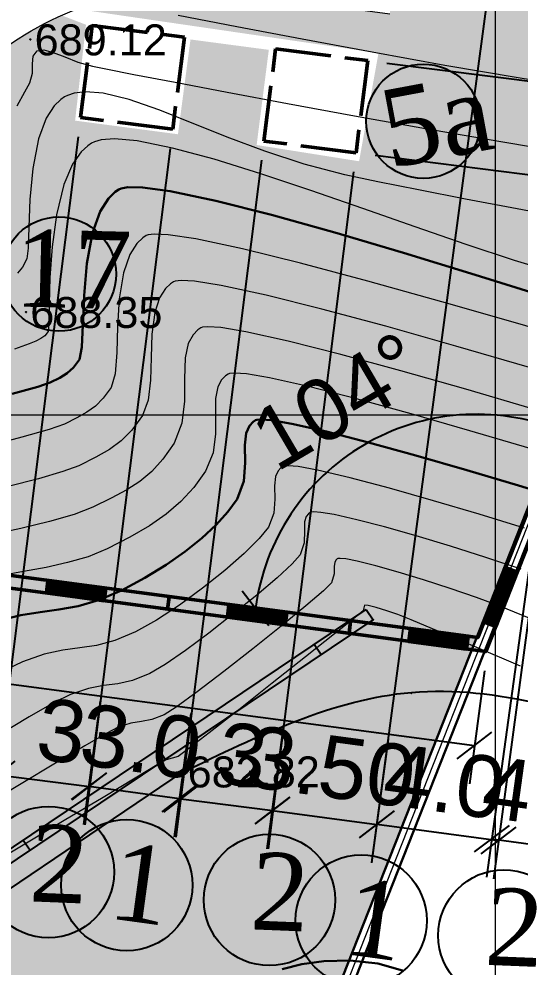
# Model space of a CAD drawing. Header units: feet. Extents: x 3381 to 683784, y 675186 to 4376258.
# Drawn here: x 683344.71 to 683360.91, y 4375770.49 to 4375801.12 of the extents above; entities that cross this region are included whole.
import ezdxf

# ---------------------------------------------------------------- set-up
doc = ezdxf.new("R2010")
doc.units = ezdxf.units.FT
doc.header["$MEASUREMENT"] = 0
doc.header["$PDMODE"] = 34
doc.header["$PDSIZE"] = 0.01
doc.linetypes.add('ACAD_ISO02W100', pattern=[15, 12, -3])
doc.linetypes.add('DUZ', pattern=[0])
doc.layers.get('0').update_dxf_attribs({"linetype": 'CONTINUOUS'})
doc.layers.get('Defpoints').update_dxf_attribs({"linetype": 'CONTINUOUS'})
for name, color, linetype in [('0_Point_Height', 2, 'CONTINUOUS'), ('0_Point_Point', 7, 'CONTINUOUS'), ('Layer8', 7, 'CONTINUOUS')]:
    doc.layers.add(name, color=color, linetype=linetype)
for name, color, linetype, lineweight in [('ANA HORIZONTAL', 24, 'CONTINUOUS', 30), ('HORIZANTAL', 24, 'CONTINUOUS', 13), ('km setka', 170, 'CONTINUOUS', 15)]:
    doc.layers.add(name, color=color, linetype=linetype, lineweight=lineweight)
doc.styles.get("Standard").update_dxf_attribs({"font": 'arial.ttf', "height": 2})
doc.styles.add('style5', font='ariall.ttf', dxfattribs={"height": 400})
doc.dimstyles.new('ISO-25', dxfattribs={"dimtxt": 2, "dimasz": 1, "dimexe": 1.25, "dimexo": 0.625, "dimtad": 1, "dimtxsty": 'Standard', "dimblk": 'OBLIQUE', "dimcen": 2.5, "dimadec": 0, "dimazin": 0, "dimtfac": 1, "dimtmove": 0, "dimatfit": 3, "dimldrblk": 'OBLIQUE', "dimfxl": 1, "dimarcsym": 0})

# ---------------------------------------------------------------- blocks, each defined once
blk = doc.blocks.new('_Oblique')
at = {"color": 0, "linetype": 'ByBlock', "lineweight": -2}
blk.add_line((-0.5, -0.5), (0.5, 0.5), dxfattribs=at)
blk = doc.blocks.new('*D132')
at = {"color": 0, "lineweight": -2, "transparency": 16777216}
for p, q in [((683258.5070353823, 4375785.671159842), (683256.9961032153, 4375780.706668437)), ((683257.360055235, 4375781.902510787), (683349.3600552349, 4375753.902510787)), ((683350.5070353822, 4375757.671159842), (683348.9961032151, 4375752.706668437))]:
    blk.add_line(p, q, dxfattribs=at)
at = {"layer": 'Defpoints', "color": 0, "lineweight": 30, "transparency": 16777216}
for p in [(683258.6890113922, 4375786.269081017), (683350.6890113921, 4375758.269081017), (683349.3600552349, 4375753.902510787)]:
    blk.add_point(p, dxfattribs=at)
at = {"color": 0, "lineweight": -2, "transparency": 16777216}
for p, rotation in [((683257.360055235, 4375781.902510787), 163.072486935853), ((683349.3600552349, 4375753.902510787), 343.072486935853)]:
    blk.add_blockref('_Oblique', p, dxfattribs=dict(at, rotation=rotation))
at = {"color": 0, "lineweight": 18, "transparency": 16777216, "insert": (683303.8919812905, 4375769.650267827), "char_height": 2, "attachment_point": 5, "rotation": 343.07248693585296}
blk.add_mtext('96,17', dxfattribs=at)
blk = doc.blocks.new('*D133')
at = {"color": 0, "lineweight": -2, "transparency": 16777216}
for p, q in [((683383.2702938858, 4375839.039438551), (683389.2449226858, 4375836.679091371)), ((683356.0823576981, 4375756.138376304), (683388.0823576984, 4375837.138376304)), ((683351.2702938855, 4375758.039438551), (683357.2449226856, 4375755.679091371))]:
    blk.add_line(p, q, dxfattribs=at)
at = {"layer": 'Defpoints', "color": 0, "lineweight": 30, "transparency": 16777216}
for p in [(683382.6890113922, 4375839.269081017), (683388.0823576984, 4375837.138376304), (683350.6890113918, 4375758.269081017)]:
    blk.add_point(p, dxfattribs=at)
at = {"color": 0, "lineweight": -2, "transparency": 16777216}
for p, rotation in [((683388.0823576984, 4375837.138376304), 68.44292071496228), ((683356.0823576981, 4375756.138376304), 248.4429207149623)]:
    blk.add_blockref('_Oblique', p, dxfattribs=dict(at, rotation=rotation))
at = {"color": 0, "lineweight": 18, "transparency": 16777216, "insert": (683370.3832364556, 4375797.309634079), "char_height": 2, "attachment_point": 5, "rotation": 68.44292071496228}
blk.add_mtext('87,09', dxfattribs=at)
blk = doc.blocks.new('*D106')
at = {"color": 0, "lineweight": -2, "transparency": 16777216}
for p, q in [((683346.6278123575, 4375797.310456434), (683343.8635293235, 4375775.461282991)), ((683349.6040871273, 4375796.933908282), (683346.8398040934, 4375775.084734841)), ((683344.0204243861, 4375776.701397477), (683346.996699156, 4375776.324849326))]:
    blk.add_line(p, q, dxfattribs=at)
at = {"layer": 'Defpoints', "color": 0, "lineweight": 30, "transparency": 16777216}
for p in [(683346.7062598888, 4375797.930513677, -413.7001859543047), (683349.6825346586, 4375797.553965525, -413.7001859543047), (683346.996699156, 4375776.324849326)]:
    blk.add_point(p, dxfattribs=at)
at = {"color": 0, "lineweight": -2, "transparency": 16777216}
for p, rotation in [((683344.0204243861, 4375776.701397477), 172.7894420105146), ((683346.996699156, 4375776.324849326), 352.7894420105146)]:
    blk.add_blockref('_Oblique', p, dxfattribs=dict(at, rotation=rotation))
at = {"color": 0, "lineweight": 18, "transparency": 16777216, "insert": (683346.0967891678, 4375778.098658591), "char_height": 2, "attachment_point": 5, "rotation": 352.78944201051456}
blk.add_mtext('3', dxfattribs=at)
blk = doc.blocks.new('*D108')
at = {"color": 0, "lineweight": -2, "transparency": 16777216}
for p, q in [((683359.8550848933, 4375801.856015471), (683356.1124672479, 4375773.866848418)), ((683363.7929452652, 4375801.329457975), (683360.0503276198, 4375773.340290922)), ((683356.2781385091, 4375775.105820989), (683360.215998881, 4375774.579263494))]:
    blk.add_line(p, q, dxfattribs=at)
at = {"layer": 'Defpoints', "color": 0, "lineweight": 30, "transparency": 16777216}
for p in [(683359.9379205239, 4375802.475501756), (683363.8757808958, 4375801.948944261), (683360.215998881, 4375774.579263494)]:
    blk.add_point(p, dxfattribs=at)
at = {"color": 0, "lineweight": -2, "transparency": 16777216}
for p, rotation in [((683356.2781385091, 4375775.105820989), 172.3837789304627), ((683360.215998881, 4375774.579263494), 352.3837789304627)]:
    blk.add_blockref('_Oblique', p, dxfattribs=dict(at, rotation=rotation))
at = {"color": 0, "lineweight": 18, "transparency": 16777216, "insert": (683358.4652439592, 4375776.474166011), "char_height": 2, "attachment_point": 5, "rotation": 352.38377893046265}
blk.add_mtext('{\\fArial|b0|i0|c238|p34;4.0}', dxfattribs=at)
blk = doc.blocks.new('*D109')
at = {"color": 0, "lineweight": -2, "transparency": 16777216}
for p, q in [((683352.5532876328, 4375796.553797812), (683349.7863730622, 4375774.683824568)), ((683355.5295623998, 4375796.17724966), (683352.7626478291, 4375774.307276416)), ((683349.9432681258, 4375775.923939054), (683352.9195428927, 4375775.547390902))]:
    blk.add_line(p, q, dxfattribs=at)
at = {"layer": 'Defpoints', "color": 0, "lineweight": 30, "transparency": 16777216}
for p in [(683352.6317351646, 4375797.173855054, 688.5000000000009), (683355.6080099316, 4375796.797306903, 688.5000000000009), (683352.9195428927, 4375775.547390902)]:
    blk.add_point(p, dxfattribs=at)
at = {"color": 0, "lineweight": -2, "transparency": 16777216}
for p, rotation in [((683349.9432681258, 4375775.923939054), 172.7894419679662), ((683352.9195428927, 4375775.547390902), 352.7894419679662)]:
    blk.add_blockref('_Oblique', p, dxfattribs=dict(at, rotation=rotation))
at = {"color": 0, "lineweight": 18, "transparency": 16777216, "insert": (683351.9318992606, 4375777.332299927), "char_height": 2, "attachment_point": 5, "rotation": 352.78944196796624}
blk.add_mtext('3', dxfattribs=at)
blk = doc.blocks.new('*D110')
at = {"color": 0, "lineweight": -2, "transparency": 16777216}
for p, q in [((683347.3391894149, 4375779.073946484), (683346.8009358669, 4375775.089825931)), ((683350.273152779, 4375778.677568872), (683349.734899231, 4375774.693448319)), ((683346.9682901462, 4375776.328572291), (683349.9022535103, 4375775.932194679))]:
    blk.add_line(p, q, dxfattribs=at)
at = {"layer": 'Defpoints', "color": 0, "lineweight": 30, "transparency": 16777216}
for p in [(683347.4228665545, 4375779.693319665), (683350.3568299186, 4375779.296942053), (683349.9022535103, 4375775.932194679)]:
    blk.add_point(p, dxfattribs=at)
at = {"color": 0, "lineweight": -2, "transparency": 16777216}
for p, rotation in [((683346.9682901462, 4375776.328572291), 172.3059413620454), ((683349.9022535103, 4375775.932194679), 352.3059413620454)]:
    blk.add_blockref('_Oblique', p, dxfattribs=dict(at, rotation=rotation))
at = {"color": 0, "lineweight": 18, "transparency": 16777216, "insert": (683348.6557548124, 4375777.762385342), "char_height": 2, "attachment_point": 5, "rotation": 352.30594136204536}
blk.add_mtext('{\\fArial|b0|i0|c238|p34;3.0}', dxfattribs=at)
blk = doc.blocks.new('*D120')
at = {"color": 0, "lineweight": -2, "transparency": 16777216}
for p, q in [((683353.2632413221, 4375778.299266408), (683352.7298558207, 4375774.310342794)), ((683356.6446944677, 4375777.847109822), (683356.1113089662, 4375773.858186208)), ((683352.895527082, 4375775.549315365), (683356.2769802276, 4375775.09715878))]:
    blk.add_line(p, q, dxfattribs=at)
at = {"layer": 'Defpoints', "color": 0, "lineweight": 30, "transparency": 16777216}
for p in [(683353.3460769528, 4375778.918752694), (683356.7275300983, 4375778.466596108), (683356.2769802276, 4375775.09715878)]:
    blk.add_point(p, dxfattribs=at)
at = {"color": 0, "lineweight": -2, "transparency": 16777216}
for p, rotation in [((683352.895527082, 4375775.549315365), 172.3837789304354), ((683356.2769802276, 4375775.09715878), 352.3837789304354)]:
    blk.add_blockref('_Oblique', p, dxfattribs=dict(at, rotation=rotation))
at = {"color": 0, "lineweight": 18, "transparency": 16777216, "insert": (683354.8045193261, 4375776.955536952), "char_height": 2, "attachment_point": 5, "rotation": 352.3837789304354}
blk.add_mtext('{\\fArial|b0|i0|c238|p34;3.50}', dxfattribs=at)
blk = doc.blocks.new('*D121')
at = {"color": 0, "lineweight": -2, "transparency": 16777216}
for p, q in [((683364.0462524095, 4375804.021641114), (683359.8188466409, 4375773.396405893)), ((683368.4671045049, 4375803.411401372), (683364.2396987363, 4375772.78616615)), ((683359.9897717596, 4375774.634664591), (683364.4106238551, 4375774.024424848))]:
    blk.add_line(p, q, dxfattribs=at)
at = {"layer": 'Defpoints', "color": 0, "lineweight": 30, "transparency": 16777216}
for p in [(683364.1317149688, 4375804.640770464, 243.1711555498896), (683368.5525670643, 4375804.030530721, 243.1711555498896), (683364.4106238551, 4375774.024424848)]:
    blk.add_point(p, dxfattribs=at)
at = {"color": 0, "lineweight": -2, "transparency": 16777216}
for p, rotation in [((683359.9897717596, 4375774.634664591), 172.1407467968113), ((683364.4106238551, 4375774.024424848), 352.1407467968113)]:
    blk.add_blockref('_Oblique', p, dxfattribs=dict(at, rotation=rotation))
at = {"color": 0, "lineweight": 18, "transparency": 16777216, "insert": (683362.4252919643, 4375775.960228377), "char_height": 2, "attachment_point": 5, "rotation": 352.1407467968113}
blk.add_mtext('{\\fArial|b0|i0|c238|p34;4.50}', dxfattribs=at)
blk = doc.blocks.new('*D123')
at = {"color": 0, "lineweight": -2, "transparency": 16777216}
for p, q in [((683356.6046153266, 4375799.695134139), (683390.4182049554, 4375795.417153886)), ((683356.2280671746, 4375796.718859371), (683390.0416568033, 4375792.440879118)), ((683389.1780904691, 4375795.574048949), (683388.801542317, 4375792.597774181))]:
    blk.add_line(p, q, dxfattribs=at)
at = {"layer": 'Defpoints', "color": 0, "lineweight": 30, "transparency": 16777216}
for p in [(683355.9845580835, 4375799.773581671, 688.5000000000009), (683355.6080099314, 4375796.797306903, 688.5000000000009), (683388.801542317, 4375792.597774181)]:
    blk.add_point(p, dxfattribs=at)
at = {"color": 0, "lineweight": -2, "transparency": 16777216}
for p, rotation in [((683389.1780904691, 4375795.574048949), 82.78944197932778), ((683388.801542317, 4375792.597774181), 262.7894419793278)]:
    blk.add_blockref('_Oblique', p, dxfattribs=dict(at, rotation=rotation))
at = {"color": 0, "lineweight": 18, "transparency": 16777216, "insert": (683387.3560120825, 4375794.292614924), "char_height": 2, "attachment_point": 5, "rotation": 82.78944197932773}
blk.add_mtext('{\\fArial|b0|i0|c238|p34;3.0}', dxfattribs=at)
blk = doc.blocks.new('*D91')
at = {"color": 0, "lineweight": -2, "transparency": 16777216}
for p, q in [((683262.1344582665, 4375792.97927998), (683261.6515376417, 4375789.331534451)), ((683261.8155922017, 4375790.570722129), (683359.4360996825, 4375777.646861049)), ((683359.7549657474, 4375780.0554189), (683359.2720451225, 4375776.40767337))]:
    blk.add_line(p, q, dxfattribs=at)
at = {"layer": 'Defpoints', "color": 0, "lineweight": 30, "transparency": 16777216}
for p in [(683262.2164855466, 4375793.598873819), (683359.8369930274, 4375780.675012739), (683359.4360996825, 4375777.646861049)]:
    blk.add_point(p, dxfattribs=at)
at = {"color": 0, "lineweight": -2, "transparency": 16777216}
for p, rotation in [((683261.8155922017, 4375790.570722129), 172.4585361197717), ((683359.4360996825, 4375777.646861049), 352.4585361197717)]:
    blk.add_blockref('_Oblique', p, dxfattribs=dict(at, rotation=rotation))
at = {"color": 0, "lineweight": 18, "transparency": 16777216, "insert": (683310.841892145, 4375785.740698636), "char_height": 2, "attachment_point": 5, "rotation": 352.4585361197717}
blk.add_mtext('{\\fArial|b0|i0|c238|p34;98.50}', dxfattribs=at)
blk = doc.blocks.new('*D93')
at = {"color": 0, "lineweight": -2, "transparency": 16777216}
blk.add_line((683265.3519201458, 4375798.779784607), (683266.1267558397, 4375800.292579308), dxfattribs=at)
blk.add_arc((683262.8885513078, 4375793.970285828), 5.853334670688543, 352.434139283829, 62.87900780250539, dxfattribs=at)
at = {"layer": 'Defpoints', "color": 0, "lineweight": 30, "transparency": 16777216}
for p in [(683265.0670007481, 4375798.223505956), (683264.2054418123, 4375796.541392183), (683268.5175037014, 4375795.575409412), (683262.8885513071, 4375793.970285828), (683359.5431683233, 4375781.132418093)]:
    blk.add_point(p, dxfattribs=at)
at = {"color": 0, "lineweight": -2, "transparency": 16777216}
for p, rotation in [((683265.5569170453, 4375799.180022007), 152.8790078025054), ((683268.6909278326, 4375793.199602082), 262.434139283829)]:
    blk.add_blockref('_Oblique', p, dxfattribs=dict(at, rotation=rotation))
at = {"color": 0, "lineweight": 18, "transparency": 16777216, "insert": (683269.5311839774, 4375797.451326072), "char_height": 2, "attachment_point": 5, "rotation": 297.6565735455336}
blk.add_mtext('70°', dxfattribs=at)
blk = doc.blocks.new('*D94')
at = {"color": 0, "lineweight": -2, "transparency": 16777216}
blk.add_arc((683359.5082323067, 4375781.137058368), 7.209962900156427, 68.44292071484534, 172.4341392844076, dxfattribs=at)
at = {"layer": 'Defpoints', "color": 0, "lineweight": 30, "transparency": 16777216}
for p in [(683382.4287231036, 4375839.154550697), (683262.8885513071, 4375793.970285828), (683354.1695614038, 4375785.982897615), (683359.5431683236, 4375781.132418093), (683350.5707764477, 4375758.514123223)]:
    blk.add_point(p, dxfattribs=at)
at = {"color": 0, "lineweight": -2, "transparency": 16777216}
for p, rotation in [((683362.1573741708, 4375787.84269871), 338.4429207148453), ((683352.3610381305, 4375782.086363598), 262.4341392844076)]:
    blk.add_blockref('_Oblique', p, dxfattribs=dict(at, rotation=rotation))
at = {"color": 0, "lineweight": 18, "transparency": 16777216, "insert": (683355.0216064977, 4375788.772557911), "char_height": 2, "attachment_point": 5, "rotation": 30.438529999565475}
blk.add_mtext('104°', dxfattribs=at)

msp = doc.modelspace()

# ---------------------------------------------------------------- hatches: boundary and pattern name
at = {"lineweight": 25}
h = msp.add_hatch(dxfattribs=at)
h.set_pattern_fill('GRASS', color=3)
h.set_pattern_definition([(90, (2464.059510313557, 925.1667336924002), (-0.7071067809999999, 0.7071067809999999), [0.1875, -1.226713563]), (45, (2464.059510313557, 925.1667336924002), (-0.7071067811865476, 0.7071067811865476), [0.1875, -0.8125]), (135, (2464.059510313557, 925.1667336924002), (-0.7071067811865476, -0.7071067811865475), [0.1875, -0.8125])])
edge = h.paths.add_edge_path(flags=16)
edge.add_arc((683277.0302376234, 4375801.661390034), 3.56004897330422, 0, 360)
edge = h.paths.add_edge_path()
edge.add_line((683279.82240824, 4375803.869948824), (683284.3594332478, 4375803.262153395))
edge.add_line((683284.3594332478, 4375803.262153395), (683284.7464491937, 4375806.151120543))
edge.add_line((683284.7464491937, 4375806.151120543), (683277.4200434884, 4375807.14043124))
edge.add_line((683277.4200434884, 4375807.14043124), (683279.5611482245, 4375822.996523776))
edge.add_line((683279.5611482245, 4375822.996523776), (683287.9339244523, 4375821.865917935))
edge.add_line((683287.9339244523, 4375821.865917935), (683288.6608492135, 4375827.249207269))
edge.add_line((683288.6608492135, 4375827.249207269), (683284.0090219881, 4375827.920402708))
edge.add_line((683284.0090219881, 4375827.920402708), (683284.8230249708, 4375833.561980437))
edge.add_line((683284.8230249708, 4375833.561980437), (683292.9448707467, 4375832.408478988))
edge.add_line((683292.9448707467, 4375832.408478988), (683296.6908574881, 4375859.523705715))
edge.add_line((683296.6908574881, 4375859.523705715), (683296.7837702447, 4375860.213288654))
edge.add_line((683296.7837702447, 4375860.213288654), (683296.5136239335, 4375859.720108737))
edge.add_line((683296.5136239335, 4375859.720108737), (683258.9759988697, 4375786.390794659))
edge.add_line((683258.9759988697, 4375786.390794659), (683350.5707764473, 4375758.514123223))
edge.add_line((683350.5707764473, 4375758.514123223), (683382.4287231037, 4375839.154550697))
edge.add_line((683382.4287231037, 4375839.154550697), (683375.3182915795, 4375841.875826959))
edge.add_line((683375.3182915795, 4375841.875826959), (683373.5640663722, 4375837.292206256))
edge.add_line((683373.5640663722, 4375837.292206256), (683365.1999739893, 4375840.225402104))
edge.add_arc((683524.6287422726, 4375775.340713538), 172.1265667080655, 157.8545463259609, 159.3177752334546)
edge.add_line((683363.5951051196, 4375836.133169254), (683376.9598595427, 4375834.336397182))
edge.add_line((683376.9598595427, 4375834.336397182), (683376.2177054321, 4375829.088528493))
edge.add_line((683376.2177054321, 4375829.088528493), (683362.8887578734, 4375830.895830358))
edge.add_arc((683363.1890613207, 4375827.754948657), 3.155205225753595, 95.46151607424261, 167.5925015035569)
edge.add_line((683360.107548542, 4375828.432885978), (683360.1075485421, 4375827.477367142))
edge.add_line((683360.1075485421, 4375827.477367142), (683361.7744303128, 4375827.871111962))
edge.add_line((683361.7744303128, 4375827.871111962), (683367.366384739, 4375826.89216292))
edge.add_line((683367.366384739, 4375826.89216292), (683365.4163417063, 4375813.708694511))
edge.add_line((683365.4163417063, 4375813.708694511), (683365.1969764229, 4375813.708694511))
edge.add_line((683365.1969764229, 4375813.708694511), (683360.107548542, 4375814.426145464))
edge.add_line((683360.107548542, 4375814.426145464), (683360.7191761417, 4375819.794049273))
edge.add_line((683360.7191761417, 4375819.794049273), (683365.8218078054, 4375819.094669398))
edge.add_line((683365.8218078054, 4375819.094669398), (683366.1729280931, 4375821.656420979))
edge.add_line((683366.1729280931, 4375821.656420979), (683360.9932212924, 4375822.36636497))
edge.add_line((683360.9932212924, 4375822.36636497), (683361.588641348, 4375827.455011859))
edge.add_line((683361.588641348, 4375827.455011859), (683360.0078117248, 4375827.245962873))
edge.add_line((683360.0078117248, 4375827.245962873), (683357.9517991607, 4375811.279381539))
edge.add_line((683357.9517991607, 4375811.279381539), (683366.68798867, 4375810.070598027))
edge.add_line((683366.68798867, 4375810.070598027), (683365.8573785309, 4375802.715025189))
edge.add_line((683365.8573785309, 4375802.715025189), (683357.0741849252, 4375803.930312418))
edge.add_line((683357.0741849252, 4375803.930312418), (683356.6951293933, 4375801.279939757))
edge.add_line((683356.6951293933, 4375801.279939757), (683350.5675235902, 4375802.083362717))
edge.add_arc((683350.1312160692, 4375792.092885474), 9.99999999022508, 87.49934822597729, 110.7786027349333)
edge.add_line((683346.5836378281, 4375801.442467734), (683356.3329108075, 4375800.016340718))
edge.add_line((683356.3329108075, 4375800.016340718), (683355.7060702705, 4375796.522044346))
edge.add_line((683355.7060702705, 4375796.522044346), (683352.3954452235, 4375797.047531591))
edge.add_line((683352.3954452235, 4375797.047531591), (683352.7887480798, 4375800.121710152))
edge.add_line((683352.7887480798, 4375800.121710152), (683350.2575660167, 4375800.456525273))
edge.add_line((683350.2575660167, 4375800.456525273), (683349.8525986696, 4375797.394996626))
edge.add_line((683349.8525986696, 4375797.394996626), (683346.5285430952, 4375797.834690035))
edge.add_line((683346.5285430952, 4375797.834690035), (683346.881318642, 4375800.932280198))
edge.add_line((683346.881318642, 4375800.932280198), (683346.0869372496, 4375801.238584389))
edge.add_arc((683350.3004752372, 4375791.880285958), 10.26312096289625, 114.2394733555409, 179.0095516294084)
edge.add_line((683340.03888768, 4375792.057691437), (683339.689135981, 4375789.421974402))
edge.add_line((683339.689135981, 4375789.421974402), (683336.702623378, 4375789.748666604))
edge.add_line((683336.702623378, 4375789.748666604), (683335.8216655665, 4375784.88593819))
edge.add_line((683335.8216655665, 4375784.88593819), (683327.1126193028, 4375786.099118657))
edge.add_line((683327.1126193028, 4375786.099118657), (683327.7998853022, 4375790.999642096))
edge.add_line((683327.7998853022, 4375790.999642096), (683320.874159814, 4375791.918664972))
edge.add_line((683320.874159814, 4375791.918664972), (683321.3086572107, 4375795.193022731))
edge.add_arc((683318.3347261698, 4375795.587654408), 2.999999999408602, 352.4411829324341, 442.1402014931613)
edge.add_line((683318.7449747383, 4375798.559471379), (683306.8592426804, 4375800.200253641))
edge.add_line((683306.8592426804, 4375800.200253641), (683305.5879508486, 4375790.782900046))
edge.add_line((683305.5879508486, 4375790.782900046), (683298.2846435987, 4375791.761359724))
edge.add_line((683298.2846435987, 4375791.761359724), (683299.5385620645, 4375801.210847085))
edge.add_line((683299.5385620645, 4375801.210847085), (683296.5233062713, 4375801.632670041))
edge.add_line((683296.5233062713, 4375801.632670041), (683295.262012072, 4375792.127599401))
edge.add_line((683295.262012072, 4375792.127599401), (683293.8317643416, 4375792.40232233))
edge.add_line((683293.8317643416, 4375792.40232233), (683283.1113868739, 4375793.945831904))
edge.add_line((683283.1113868739, 4375793.945831904), (683284.1602672932, 4375801.775434549))
edge.add_line((683284.1602672932, 4375801.775434549), (683280.5395162639, 4375802.260482775))
edge.add_arc((683277.03023764, 4375801.661390039), 3.560048955569234, 9.68795533793977, 38.34338898864549)
at = {"lineweight": 50}
h = msp.add_hatch(dxfattribs=at)
h.set_pattern_fill('ANSI31', scale=0.2999999999999999, angle=76.00571866655123)
h.set_pattern_definition([(121.0057186665512, (4763844.92796827, 2652798.836838548), (-0.0321418459015859, -0.0193171359688415), [])])
h.paths.add_polyline_path([(683359.7452283709, 4375781.634767108), (683360.4415225928, 4375783.393452057), (683360.8171409216, 4375783.243136047), (683360.1271685188, 4375781.493227355)])
h = msp.add_hatch(dxfattribs=at)
h.set_pattern_fill('ANSI31', scale=0.2999999999999999, angle=-0.0117687580991193)
h.set_pattern_definition([(44.98823124190089, (-2634.096744562416, -112.4576238991697), (-0.0265110571503096, 0.0265219503199334), [])])
h.paths.add_polyline_path([(683345.6513602769, 4375782.978408027), (683347.5261771494, 4375782.727688886), (683347.4705779073, 4375782.323144099), (683345.605804762, 4375782.569849308)])
h = msp.add_hatch(dxfattribs=at)
h.set_pattern_fill('ANSI31', scale=0.2999999999999999, angle=-0.0117687580991193)
h.set_pattern_definition([(44.98823124190089, (-2628.248138408872, -113.2325201530396), (-0.0265110571503096, 0.0265219503199334), [])])
h.paths.add_polyline_path([(683351.4979616458, 4375782.182014336), (683353.3727785182, 4375781.931295195), (683353.3191840609, 4375781.548247845), (683351.4544109155, 4375781.794953055)])
h = msp.add_hatch(dxfattribs=at)
h.set_pattern_fill('ANSI31', scale=0.2999999999999999, angle=-0.0117687580991193)
h.set_pattern_definition([(44.98823124190089, (-2622.386285792454, -114.0130068202707), (-0.0265110571503096, 0.0265219503199334), [])])
h.paths.add_polyline_path([(683357.3625405615, 4375781.422053618), (683359.2343472781, 4375781.173436348), (683359.1796374298, 4375780.762537505), (683357.3157628959, 4375781.010706356)])

# ---------------------------------------------------------------- linework, layer by layer
at = {"color": 7, "linetype": 'ACAD_ISO02W100', "lineweight": 50, "ltscale": 0.15}
for p, q in [((683346.7062598888, 4375797.930513677, -413.7001859543047), (683347.0828080416, 4375800.906788445, -413.7001859543047)), ((683347.0828080416, 4375800.906788445, -413.7001859543047), (683350.0590828087, 4375800.530240294, -413.7001859543047)), ((683350.0590828087, 4375800.530240294, -413.7001859543047), (683349.6825346587, 4375797.553965526, -413.7001859543047)), ((683352.6317351646, 4375797.173855054, 688.5000000000009), (683353.0082833156, 4375800.15012982, 688.5000000000009)), ((683353.0082833156, 4375800.15012982, 688.5000000000009), (683355.9845580835, 4375799.773581671, 688.5000000000009)), ((683355.9845580835, 4375799.773581671, 688.5000000000009), (683355.6080099316, 4375796.797306905, 688.5000000000009)), ((683349.6825346587, 4375797.553965526, -413.7001859543047), (683346.7062598888, 4375797.930513677, -413.7001859543047)), ((683355.6080099316, 4375796.797306905, 688.5000000000009), (683352.6317351646, 4375797.173855054, 688.5000000000009))]:
    msp.add_line(p, q, dxfattribs=at)
at = {"color": 7, "lineweight": 50}
for p, q in [((683349.5706525415, 4375782.437687047), (683349.5193789552, 4375782.052596285)), ((683355.4327955658, 4375781.659381491), (683355.3817322077, 4375781.27586965))]:
    msp.add_line(p, q, dxfattribs=at)
at = {"linetype": 'Continuous'}
for p, q in [((683339.5238308465, 4375771.008030477, 682.77), (683355.9368308466, 4375782.043030477, 682.8420000000001)), ((683355.9368308466, 4375782.043030477, 682.8420000000001), (683356.1600113921, 4375781.711081017, 682.8420000000001)), ((683339.747011392, 4375770.676081017, 682.77), (683356.1600113921, 4375781.711081017, 682.8420000000001)), ((683354.2597434712, 4375780.915469446, 682.8390000000002), (683354.4833752506, 4375780.583823366, 682.8390000000002)), ((683349.2249018447, 4375777.53037974), (683349.448533624, 4375777.19873366)), ((683344.8531431265, 4375774.591102493), (683345.0767749058, 4375774.259456413))]:
    msp.add_line(p, q, dxfattribs=at)
at = {"color": 30, "linetype": 'Continuous'}
msp.add_line((683338.8020113921, 4375769.213081017, 682.7089999999998), (683350.029011392, 4375776.806081017, 682.8200000000002), dxfattribs=at)
at = {"color": 7, "lineweight": 30}
for points in [[(683370.5744365696, 4375844.119670055), (683382.9492996804, 4375839.383611338), (683350.8072463368, 4375758.024038811), (683258.4020239144, 4375786.147367375), (683301.5928013899, 4375870.520048956), (683361.2317424959, 4375847.695269026)], [(683370.4314632452, 4375843.746094594), (683382.4287231037, 4375839.154550697), (683350.5707764473, 4375758.514123223), (683258.9759988697, 4375786.390794659), (683301.7852213943, 4375870.018113079), (683361.0887691694, 4375847.321693559)]]:
    msp.add_lwpolyline(points, dxfattribs=at)
at = {"color": 1, "lineweight": 0}
msp.add_lwpolyline([(683258.6890113921, 4375786.269081017), (683301.6890113921, 4375870.269081017), (683382.6890113921, 4375839.269081017), (683350.6890113921, 4375758.269081017)], close=True, dxfattribs=at)
at = {"color": 7, "lineweight": 50}
for points in [[(683361.3413980536, 4375847.254527207), (683361.5158956018, 4375847.616030432), (683336.1930983224, 4375857.297583056), (683297.2985347039, 4375862.131248765), (683262.2529276244, 4375793.668014606), (683359.8015515887, 4375780.679731651), (683375.5786423422, 4375820.59597483), (683375.219574586, 4375820.738049011), (683359.5431683235, 4375781.132418093), (683262.888551307, 4375793.970285828), (683297.5776210092, 4375861.697471386), (683336.0923309688, 4375856.924045183), (683361.3413980536, 4375847.254527207)], [(683359.7463229239, 4375781.635242034), (683360.440428039, 4375783.392977131), (683360.8153971228, 4375783.244773935), (683360.1236266202, 4375781.494585637), (683359.7603444936, 4375781.629705112)], [(683345.6520856025, 4375782.977460659), (683347.5254518236, 4375782.728636252), (683347.4717459183, 4375782.325231984), (683345.6062669837, 4375782.573614455), (683345.6496044914, 4375782.958780701)], [(683351.4979616458, 4375782.182014336), (683353.3713278668, 4375781.933189929), (683353.3201030728, 4375781.54846562), (683351.4546241382, 4375781.796848092), (683351.4979616458, 4375782.182014336)], [(683357.3625411582, 4375781.422053539), (683359.2343472781, 4375781.173436349), (683359.1796374298, 4375780.762537505), (683357.3157628959, 4375781.010706356), (683357.3625411582, 4375781.422053539)]]:
    msp.add_lwpolyline(points, dxfattribs=at)
at = {"color": 7, "lineweight": 18}
msp.add_lwpolyline([(683320.8741598149, 4375791.918664979), (683339.689135981, 4375789.421974402), (683340.218112598, 4375793.408324388, -0.4158447002063318), (683351.5018090772, 4375801.998513905), (683356.6951293933, 4375801.279939757)], format="xyb", dxfattribs=at)
at = {"color": 7, "linetype": 'DUZ', "lineweight": 25}
for centre, radius in [((683357.7839642477, 4375797.814654554, 1662.299814045694), 1.845857232301569), ((683346.0043198093, 4375792.877646576, 7577.05400203054), 1.845857232301569), ((683345.6685562939, 4375773.558119391, -929.6711555498896), 2.121393474051729), ((683348.1968484003, 4375773.136802577, -929.6711555498896), 2.121393474051729), ((683352.8082925165, 4375772.654824267, -929.6711555498896), 2.121393474051729), ((683355.773701272, 4375771.989687036, -929.6711555498896), 2.121393474051729), ((683360.3851453882, 4375771.507708727, -929.6711555498896), 2.121393474051729)]:
    msp.add_circle(centre, radius, dxfattribs=at)
at = {"linetype": 'Continuous'}
msp.add_open_spline([(683310.6612118856, 4375992.239061944), (683312.4821793159, 4375988.768646021), (683318.7881934443, 4375976.750588214), (683328.6850281092, 4375958.769255782), (683342.679807936, 4375939.504812051), (683353.4510699006, 4375919.306935837), (683364.4142716504, 4375901.42137345), (683373.5419315147, 4375884.018176624), (683386.956883955, 4375865.496969629), (683403.5564284683, 4375851.207837884), (683415.0914463585, 4375836.371238151), (683423.0216073277, 4375825.888477133), (683434.3396491886, 4375813.969860143), (683442.5887205233, 4375803.277911328), (683447.0325307582, 4375797.518112478)], degree=3, knots=[0, 0, 0, 0, 11.75951036506707, 40.72320969151131, 61.46233042964784, 83.0549787114427, 109.2907166578479, 124.3927438987541, 141.9627176045404, 177.5330077355191, 189.5588214431475, 198.2764878499065, 216.9554476813946, 238.7688661847819, 238.7688661847819, 238.7688661847819, 238.7688661847819], dxfattribs=at)
at = {"color": 30, "linetype": 'Continuous'}
msp.add_open_spline([(683350.0006771561, 4375776.781057777), (683352.4371019013, 4375777.963627812), (683357.5306154602, 4375780.435871831), (683366.3967317758, 4375777.612016825), (683373.667830982, 4375774.58473584), (683378.036578994, 4375769.33636398), (683378.9878517514, 4375763.679823822), (683379.1096795946, 4375759.699843115), (683379.1835790001, 4375757.28563139)], degree=3, knots=[0, 0, 0, 0, 7.836940964633646, 16.38366427813228, 26.47294879719103, 31.3164678895076, 36.0335797588566, 43.30675155827947, 43.30675155827947, 43.30675155827947, 43.30675155827947], dxfattribs=at)
at = {"layer": '0_Point_Point'}
for p in [(683345.083011392, 4375800.458081017, 689.123), (683344.943011392, 4375791.650081017, 688.3490000000002), (683356.1600113921, 4375781.711081017, 682.8420000000001), (683357.394011392, 4375779.339081018, 682.8390000000002), (683350.029011392, 4375776.806081017, 682.8200000000002)]:
    msp.add_point(p, dxfattribs=at)
at = {"layer": 'ANA HORIZONTAL', "color": 32, "lineweight": 30}
for points, elevation in [([(683361.7739547659, 4375792.127848173), (683359.4527244392, 4375792.856078071), (683357.1439434653, 4375793.563149413), (683354.9260510552, 4375794.217859332), (683352.87748642, 4375794.789004959), (683351.0766887709, 4375795.245383432), (683349.602097319, 4375795.555791883), (683348.7100037691, 4375795.678051904), (683348.2350439554, 4375795.685723822), (683348.020250284, 4375795.647083094), (683347.9452898509, 4375795.613887258), (683347.8223985112, 4375795.530082678), (683347.6041338863, 4375795.317957584), (683347.3397900161, 4375794.903289646), (683347.0889527893, 4375794.211769197), (683346.9042737375, 4375793.213427821), (683346.8181202423, 4375792.181448556), (683346.7826417323, 4375791.239244159), (683346.749987635, 4375790.510227386), (683346.672307379, 4375790.117810997), (683346.4758490802, 4375789.853903115), (683346.2726430527, 4375789.672012104), (683346.0321890875, 4375789.526249194), (683345.7239869753, 4375789.370725618), (683345.3265796272, 4375789.239255189), (683344.4911936688, 4375789.003783322)], 687.5), ([(683362.4804886004, 4375785.546505187), (683360.853429101, 4375786.043883816), (683359.1837951363, 4375786.541934666), (683357.5444848131, 4375787.015795974), (683356.0083962379, 4375787.440605981), (683354.6484275173, 4375787.79150292), (683353.537476758, 4375788.043625036), (683352.8769966104, 4375788.157497747), (683352.539293865, 4375788.18331749), (683352.39798141, 4375788.169173531), (683352.3542215497, 4375788.152097734), (683352.2778550806, 4375788.099096411), (683352.1607101046, 4375787.971682138), (683352.0586939565, 4375787.733303863), (683352.017496162, 4375787.344815549), (683352.026782668, 4375786.783292807), (683351.9848509707, 4375786.186206891), (683351.7644628176, 4375785.605826251), (683351.4697316112, 4375785.200030792), (683351.0903438516, 4375784.77900337), (683350.6291601888, 4375784.348842728), (683350.0890412728, 4375783.915647609), (683349.4728477537, 4375783.485516755), (683348.7834402812, 4375783.064548912), (683348.0236795056, 4375782.658842818), (683347.2823390814, 4375782.34190636), (683346.6223188074, 4375782.151136785), (683346.0076685498, 4375782.038466885), (683345.4024381749, 4375781.955829446), (683344.7706775491, 4375781.855157257), (683344.0764365382, 4375781.68838311)], 685)]:
    msp.add_lwpolyline(points, dxfattribs=dict(at, elevation=elevation))
at = {"layer": 'ANA HORIZONTAL', "color": 16, "lineweight": 30, "elevation": 682.5}
msp.add_lwpolyline([(683357.1138365491, 4375770.375172644), (683356.3102988914, 4375770.607708797), (683355.4218582213, 4375770.702353212), (683354.5685733136, 4375770.673801169), (683353.852139504, 4375770.578268992), (683353.2197636119, 4375770.42173555)], dxfattribs=at)
at = {"layer": 'HORIZANTAL', "color": 32, "linetype": 'Continuous', "lineweight": 13}
for points, elevation in [([(683349.860922409, 4375801.240085853), (683351.7523037678, 4375800.873749757), (683353.864992346, 4375800.472400534), (683356.1304778346, 4375800.052655095), (683358.4802499246, 4375799.631130346), (683360.8457983074, 4375799.2244432), (683363.1586126738, 4375798.849210564)], 689.5), ([(683344.6557969685, 4375798.317465217), (683344.906745517, 4375798.760456076), (683345.06076333, 4375799.058360087), (683345.1468093968, 4375799.36750061), (683345.1536543648, 4375799.664448058), (683345.1738456907, 4375799.916501741), (683345.2999308317, 4375800.090960973), (683345.5163106484, 4375800.119873066), (683345.8192013635, 4375800.038062883), (683346.1929447553, 4375799.892139), (683346.6218826027, 4375799.72871), (683347.0903566835, 4375799.594384455), (683347.517706135, 4375799.508142188), (683348.4312928261, 4375799.329185471), (683349.7614470517, 4375799.07293181), (683351.4384991068, 4375798.754798712), (683353.3927792871, 4375798.390203682), (683355.5546178872, 4375797.994564228), (683357.8543452022, 4375797.583297854), (683360.2222915277, 4375797.171822067), (683362.5887871584, 4375796.775554371)], 689), ([(683362.5765890471, 4375794.656062044), (683360.8113932805, 4375794.98052248), (683359.1454017273, 4375795.296875637), (683357.629378842, 4375795.593734655), (683356.314089079, 4375795.859712671), (683355.2502968928, 4375796.083422821), (683353.9347000389, 4375796.424282236), (683352.6594103519, 4375796.845313756), (683351.4401508551, 4375797.305579878), (683350.292644572, 4375797.764143098), (683349.2326145252, 4375798.180065913), (683348.2757837388, 4375798.512410823), (683347.4378752355, 4375798.720240319), (683346.8637383481, 4375798.769342819), (683346.4945294027, 4375798.72407072), (683346.2795119731, 4375798.649882069), (683346.1817171713, 4375798.598603068), (683346.0645367306, 4375798.518622997), (683345.8550779142, 4375798.315041815), (683345.5983021825, 4375797.915319588), (683345.3495450523, 4375797.247401801), (683345.1599880898, 4375796.283825801), (683345.0676430871, 4375795.291623455), (683345.0321544659, 4375794.39331269), (683345.0131666474, 4375793.711411431), (683344.9703240535, 4375793.368437606), (683344.8271538994, 4375793.100833695), (683344.6713090184, 4375792.90478826)], 688.5), ([(683362.1640187487, 4375792.886715831), (683360.7336101059, 4375793.317415606), (683359.1679404726, 4375793.833093919), (683357.5159391476, 4375794.402284178), (683355.8265354296, 4375794.993519791), (683354.148658618, 4375795.575334164), (683352.531238011, 4375796.116260703), (683351.023202908, 4375796.584832818), (683349.6734826076, 4375796.949583913), (683348.5310064087, 4375797.179047399), (683347.7991216917, 4375797.244065556), (683347.372871206, 4375797.213100698), (683347.1529867087, 4375797.150715526), (683347.0635035111, 4375797.106245163), (683346.9435142422, 4375797.025442351), (683346.7251175382, 4375796.822667317), (683346.4480134487, 4375796.427821558), (683346.1630930053, 4375795.766358104), (683345.92204737, 4375794.796002463), (683345.7819568436, 4375793.761375574), (683345.7139579495, 4375792.764480057), (683345.6891872108, 4375791.907318534), (683345.6787811503, 4375791.291893624), (683345.6538762912, 4375791.020207946), (683345.5462010722, 4375790.883984864), (683345.4261648569, 4375790.796520831), (683345.2640484693, 4375790.713102178), (683345.040563726, 4375790.622843395), (683344.5725173673, 4375790.454095273)], 688), ([(683363.499215496, 4375790.489573226), (683360.9072947358, 4375791.254763224), (683358.3779440421, 4375791.983869207), (683355.9881502882, 4375792.650476685), (683353.814900348, 4375793.228171169), (683351.9351810944, 4375793.690538167), (683350.4259794013, 4375794.011163191), (683349.5371258695, 4375794.14785845), (683349.0821495398, 4375794.171618518), (683348.8888627064, 4375794.146783405), (683348.8270761906, 4375794.121529354), (683348.7178251744, 4375794.047427756), (683348.5263430733, 4375793.863355944), (683348.300355792, 4375793.508924498), (683348.0956672978, 4375792.921918795), (683347.9572177504, 4375792.072342428), (683347.900116397, 4375791.182338728), (683347.8717469341, 4375790.346472736), (683347.8194930587, 4375789.659309494), (683347.6907384667, 4375789.215414047), (683347.4403188978, 4375788.867190758), (683347.1892406867, 4375788.611704559), (683346.9126909617, 4375788.411623507), (683346.5858568505, 4375788.229615654), (683346.1839254814, 4375788.028349058), (683345.6954364618, 4375787.856206612), (683344.805057579, 4375787.604048733), (683343.6291695036, 4375787.296046354)], 687), ([(683361.2106300144, 4375789.861032724), (683358.8356600413, 4375790.551435865), (683356.5724217581, 4375791.188853739), (683354.5002482171, 4375791.746086553), (683352.6984724713, 4375792.195934522), (683351.2464275733, 4375792.511197852), (683350.3899096764, 4375792.648229322), (683349.9521626722, 4375792.674675929), (683349.7672995966, 4375792.652696838), (683349.7088625304, 4375792.629171449), (683349.613251838, 4375792.564772833), (683349.4485522605, 4375792.408754307), (683349.2609215684, 4375792.11455935), (683349.1023818069, 4375791.632068392), (683349.0101617633, 4375790.931257036), (683348.9821125517, 4375790.183228901), (683348.9608521364, 4375789.453701313), (683348.8889984824, 4375788.808391603), (683348.7091695544, 4375788.313017098), (683348.3659332438, 4375787.835726615), (683348.0217941687, 4375787.485545755), (683347.6427426924, 4375787.211305676), (683347.1947691777, 4375786.961837537), (683346.6438639874, 4375786.685972498), (683346.136557725, 4375786.494280924), (683345.3492657534, 4375786.266560063), (683344.3610823383, 4375786.013641086)], 686.5), ([(683361.3380802491, 4375788.51695263), (683359.1543166622, 4375789.157142127), (683357.0527701298, 4375789.754560124), (683355.1137936687, 4375790.281684789), (683353.4177402954, 4375790.710994294), (683352.0449630268, 4375791.014966809), (683351.2334972345, 4375791.149407516), (683350.8191708502, 4375791.177560618), (683350.6451065564, 4375791.158418435), (683350.5906488702, 4375791.136813544), (683350.4958896728, 4375791.072382514), (683350.3413412564, 4375790.918506849), (683350.1851009758, 4375790.632185048), (683350.0847083575, 4375790.166479134), (683350.0616172932, 4375789.491591785), (683350.0601945539, 4375788.768287784), (683349.9817517877, 4375788.055114711), (683349.7276006421, 4375787.410620149), (683349.3631359038, 4375786.89235249), (683349.0028754575, 4375786.493749028), (683348.6218155982, 4375786.177190703), (683348.1949526211, 4375785.905058453), (683347.6972828212, 4375785.639733218), (683347.1038024935, 4375785.343595938), (683346.4999410533, 4375785.106561063), (683345.7026217786, 4375784.879199717), (683344.7713718779, 4375784.657940099), (683343.7657185602, 4375784.439210406)], 686), ([(683361.2374429168, 4375787.23886539), (683359.2879324361, 4375787.815234753), (683357.3918456531, 4375788.358973371), (683355.6280302252, 4375788.843116969), (683354.0753338097, 4375789.240701269), (683352.8126040638, 4375789.524761997), (683352.0641818949, 4375789.652153615), (683351.682052364, 4375789.680387438), (683351.5220882506, 4375789.663921942), (683351.4724352099, 4375789.644455639), (683351.3929741003, 4375789.590690684), (683351.2650722874, 4375789.464608012), (683351.1398873309, 4375789.23357286), (683351.0669474368, 4375788.859809953), (683351.0615016972, 4375788.31381578), (683351.0666630182, 4375787.715049083), (683350.9917376218, 4375787.100766132), (683350.7460317299, 4375786.5082232), (683350.3688315388, 4375785.981796342), (683349.9500434118, 4375785.526951619), (683349.4749038217, 4375785.122580292), (683348.9286492412, 4375784.747573633), (683348.2965161429, 4375784.380822906), (683347.5637409996, 4375784.001219378), (683346.9480462098, 4375783.745558079), (683346.2872797044, 4375783.553129883), (683345.5878792602, 4375783.401369459), (683344.8562826541, 4375783.267711478), (683344.0989276632, 4375783.129590603)], 685.5), ([(683361.0515694892, 4375784.664394756), (683359.586628657, 4375785.114721717), (683358.1066525799, 4375785.554425684), (683356.6903488113, 4375785.95682492), (683355.4164249045, 4375786.29523769), (683354.3635884131, 4375786.542982255), (683353.7333936348, 4375786.657966675), (683353.4109033643, 4375786.68670004), (683353.2768575253, 4375786.675270498), (683353.2360078895, 4375786.65973983), (683353.177335227, 4375786.619018703), (683353.0873322752, 4375786.521125809), (683353.008952862, 4375786.33797883), (683352.9773004322, 4375786.03950171), (683352.9844352917, 4375785.608081549), (683352.9522190015, 4375785.14933806), (683352.7828939052, 4375784.703429302), (683352.4799354274, 4375784.330673382), (683351.9905238494, 4375783.849629844), (683351.3642862729, 4375783.303052071), (683350.650849799, 4375782.733693443), (683349.89984153, 4375782.184307344), (683349.1608885671, 4375781.697647156), (683348.4836180117, 4375781.316466258), (683347.8093417196, 4375781.0346894), (683347.2245852273, 4375780.882089746), (683346.6818526654, 4375780.798098252), (683346.1336481642, 4375780.722145874), (683345.5324758549, 4375780.593663564), (683344.8308398676, 4375780.352082275), (683344.128670131, 4375780.01147827)], 684.5), ([(683360.9417821465, 4375783.345802506), (683359.8027000589, 4375783.720402449), (683358.6590813036, 4375784.081568923), (683357.5540632999, 4375784.415032591), (683356.5307834672, 4375784.706524109), (683355.6323792245, 4375784.941774142), (683354.9019879912, 4375785.106513349), (683354.4676327169, 4375785.177947924), (683354.2438357662, 4375785.191521229), (683354.1483711966, 4375785.179808907), (683354.1177942292, 4375785.167381925), (683354.0676150686, 4375785.13121189), (683353.9962420099, 4375785.041269833), (683353.945643141, 4375784.868925458), (683353.9387645046, 4375784.587667495), (683353.9315227891, 4375784.192824714), (683353.8013249929, 4375783.801032352), (683353.5445414042, 4375783.515304374), (683353.0546464704, 4375783.066229655), (683352.3981333681, 4375782.507961586), (683351.641495274, 4375781.894653561), (683350.8512253653, 4375781.280458967), (683350.0938168183, 4375780.719531198), (683349.4357628103, 4375780.266023645), (683348.9435565177, 4375779.974089698), (683348.3838506952, 4375779.748841214), (683347.90508002, 4375779.641993995), (683347.4495980769, 4375779.580034523), (683346.9597584505, 4375779.489449282), (683346.377914726, 4375779.296724757), (683345.8516787796, 4375779.032660557), (683345.0473656335, 4375778.576418887), (683344.0481319187, 4375777.984761684)], 684), ([(683361.2015358958, 4375781.76467143), (683360.2591294263, 4375782.143046615), (683359.4972753135, 4375782.42758359), (683358.6446254723, 4375782.718323269), (683357.7888707585, 4375782.995484827), (683356.9738985003, 4375783.244708356), (683356.2435960247, 4375783.451633946), (683355.6418506593, 4375783.601901693), (683355.2825077705, 4375783.671672385), (683355.0989445643, 4375783.689750094), (683355.0227612687, 4375783.683769042), (683354.999580569, 4375783.67502402), (683354.9628582689, 4375783.646848966), (683354.9172568277, 4375783.573308118), (683354.8969089725, 4375783.42887403), (683354.8991298156, 4375783.197390644), (683354.8197560806, 4375782.898635403), (683354.5600631745, 4375782.646542118), (683353.981650201, 4375782.154754692), (683353.1842572334, 4375781.502938482), (683352.2676243441, 4375780.770758842), (683351.3314916056, 4375780.037881134), (683350.4755990909, 4375779.383970709), (683349.7996868729, 4375778.888692924), (683349.4034950238, 4375778.631713138), (683349.0089023485, 4375778.481773839), (683348.6742090503, 4375778.421897518), (683348.3345323792, 4375778.369342532), (683347.9249895845, 4375778.241367241), (683347.548767189, 4375778.042700932), (683346.8463136242, 4375777.635765553), (683345.8976251947, 4375777.072237227), (683344.7826982053, 4375776.403792089), (683343.5815289606, 4375775.68210626)], 683.5), ([(683360.9241460526, 4375780.211420915), (683359.5103031418, 4375780.814322253), (683358.2884641795, 4375781.332781196), (683357.3937697606, 4375781.708486959), (683356.9613604796, 4375781.883128748), (683356.5989786161, 4375782.001553844), (683356.2565040357, 4375782.100876482), (683355.9964592846, 4375782.166209595), (683355.8813669087, 4375782.182666115), (683355.8581465296, 4375782.097564435), (683355.8381871684, 4375781.996238453), (683355.5808307613, 4375781.786044397), (683354.916362071, 4375781.255423537), (683353.9784104103, 4375780.510565177), (683352.9006050932, 4375779.657658622), (683351.8165754331, 4375778.80289318), (683350.8599507435, 4375778.052458154), (683350.164360338, 4375777.512542852), (683349.8634335299, 4375777.289336578), (683349.6703872427, 4375777.233797149), (683349.472064443, 4375777.186009723), (683349.1793464456, 4375777.016750328), (683348.4661443281, 4375776.591214258), (683347.4318295163, 4375775.971374315), (683346.1757734359, 4375775.219203304), (683344.7973475123, 4375774.396674025), (683343.3959231715, 4375773.565759278)], 683)]:
    msp.add_lwpolyline(points, dxfattribs=dict(at, elevation=elevation))
at = {"layer": 'km setka', "flags": 128}
for points in [[(683360.107548542, 4375964.340796897), (683360.107548542, 4375740.488531924)], [(683219.9545176725, 4375788.326691172), (683471.0355999419, 4375788.326691172)]]:
    msp.add_lwpolyline(points, dxfattribs=at)

# ---------------------------------------------------------------- texts
at = {"layer": '0_Point_Height', "color": 0}
for s, p in [('689.12', (683345.2189620654, 4375799.943965704, 689.123)), ('688.35', (683345.0789620654, 4375791.135965704, 688.3490000000002)), ('682.82', (683350.1649620654, 4375776.291965704, 682.8200000000002))]:
    msp.add_text(s, height=1, dxfattribs=at).set_placement(p)
at = {"layer": 'Layer8', "color": 0, "lineweight": 18, "char_height": 2.5, "attachment_point": 7, "style": 'style5'}
for s, insert, width, rotation in [('{\\fTimes New Roman|b0|i0|c238|p18;5\\fTimes New Roman|b0|i0|c0|p18;a}', (683356.6893545452, 4375796.260476859, 1377), 81.3066928128, 10.55565037033115), ('{\\fTimes New Roman|b0|i0|c238|p18;17}', (683344.5417855895, 4375791.831934077, 7577.05400203054), 81.3066928128, 358.61120700276683), ('{\\fTimes New Roman|b0|i0|c238|p18;2}', (683345.0208940498, 4375772.612268866, -1626.17115554989), 81.30669281279998, 357.71890041090717), ('{\\fTimes New Roman|b0|i0|c238|p18;1}', (683347.5459750296, 4375772.071792851, -1626.17115554989), 81.30669281279998, 352.2258938017153), ('{\\fTimes New Roman|b0|i0|c238|p18;2}', (683352.1606302724, 4375771.708973742, -1626.17115554989), 81.30669281279998, 357.71890041090717), ('{\\fTimes New Roman|b0|i0|c238|p18;1}', (683355.1228279013, 4375770.924677311, -1626.17115554989), 81.30669281279998, 352.2258938017153), ('{\\fTimes New Roman|b0|i0|c238|p18;2}', (683359.737483144, 4375770.561858202, -1626.17115554989), 81.30669281279998, 357.71890041090717)]:
    msp.add_mtext(s, dxfattribs=dict(at, insert=insert, width=width, rotation=rotation))

# ---------------------------------------------------------------- dimensions: what is measured, and where the dimension line sits
at = {"color": 3, "lineweight": 18}
for base, line1, line2, picture, middle in [((683354.1695614038, 4375785.982897615), ((683359.5431683235, 4375781.132418093), (683262.888551307, 4375793.970285828)), ((683382.4287231037, 4375839.154550697), (683350.5707764473, 4375758.514123223)), '*D94', (683355.0216064977, 4375788.772557911)), ((683268.5175037014, 4375795.575409412), ((683265.0670007482, 4375798.223505956), (683264.2054418122, 4375796.541392182)), ((683359.5431683235, 4375781.132418093), (683262.888551307, 4375793.970285828)), '*D93', (683269.5311839771, 4375797.451326072))]:
    dim = msp.add_angular_dim_2l(base=base, line1=line1, line2=line2, dimstyle='ISO-25', dxfattribs=at)
    dim.commit()
    dim.dimension.update_dxf_attribs({"geometry": picture, "text_midpoint": middle})
at = {"color": 7, "lineweight": 18}
for p1, p2, distance, picture, middle in [((683350.6890113921, 4375758.269081017), (683382.6890113921, 4375839.269081017), -5.798972922316282, '*D133', (683370.3832364556, 4375797.309634079)), ((683258.6890113921, 4375786.269081017), (683350.6890113921, 4375758.269081017), -4.564324707792101, '*D132', (683303.8919812905, 4375769.650267827))]:
    dim = msp.add_aligned_dim(p1=p1, p2=p2, distance=distance, dimstyle='ISO-25', dxfattribs=at)
    dim.commit()
    dim.dimension.update_dxf_attribs({"geometry": picture, "text_midpoint": middle})
for base, p1, p2, angle, text, picture, middle in [((683364.4106238551, 4375774.024424848), (683364.131714969, 4375804.640770464, 243.1711555498896), (683368.5525670644, 4375804.030530722, 243.1711555498896), 352.1407467968113, '{\\fArial|b0|i0|c238|p34;4.50}', '*D121', (683362.2001978074, 4375774.32954472)), ((683360.215998881, 4375774.579263494), (683359.9379205239, 4375802.475501756), (683363.8757808959, 4375801.948944261), 352.3837789437753, '{\\fArial|b0|i0|c238|p34;4.0}', '*D108', (683358.2470686953, 4375774.842542242)), ((683388.801542317, 4375792.597774181), (683355.9845580835, 4375799.773581671, 688.5000000000009), (683355.6080099314, 4375796.797306902, 688.5000000000009), 262.78944197932776, '{\\fArial|b0|i0|c238|p34;3.0}', '*D123', (683388.9898163928, 4375794.085911565)), ((683349.9022535103, 4375775.932194679), (683347.4228665545, 4375779.693319664), (683350.3568299186, 4375779.296942052), 352.30594136204536, '{\\fArial|b0|i0|c238|p34;3.0}', '*D110', (683348.4352718282, 4375776.130383485)), ((683356.2769802276, 4375775.09715878), (683353.3460769528, 4375778.918752693), (683356.7275300983, 4375778.466596107), 352.3837789304354, '{\\fArial|b0|i0|c238|p34;3.50}', '*D120', (683354.5862536548, 4375775.323237072))]:
    dim = msp.add_linear_dim(base=base, p1=p1, p2=p2, angle=angle, text=text, dimstyle='ISO-25', dxfattribs=at)
    dim.commit()
    dim.dimension.update_dxf_attribs({"geometry": picture, "text_midpoint": middle, "dimtype": 161})
for base, p1, p2, angle, picture, middle in [((683346.996699156, 4375776.324849326), (683346.7062598888, 4375797.930513677, -413.7001859543047), (683349.6825346587, 4375797.553965526, -413.7001859543047), 352.78944199286826, '*D106', (683345.8900858092, 4375776.46485428)), ((683352.9195428927, 4375775.547390902), (683352.6317351646, 4375797.173855054, 688.5000000000009), (683355.6080099314, 4375796.797306902, 688.5000000000009), 352.78944196796624, '*D109', (683351.7251959007, 4375775.698495617))]:
    dim = msp.add_linear_dim(base=base, p1=p1, p2=p2, angle=angle, dimstyle='ISO-25', dxfattribs=at)
    dim.commit()
    dim.dimension.update_dxf_attribs({"geometry": picture, "text_midpoint": middle, "dimtype": 161})
at = {"color": 3, "lineweight": 18}
dim = msp.add_aligned_dim(p1=(683262.2164855466, 4375793.598873819), p2=(683359.8369930274, 4375780.675012739), distance=-3.0545733141967175, text='{\\fArial|b0|i0|c238|p34;98.50}', dimstyle='ISO-25', dxfattribs=at)
dim.commit()
dim.dimension.update_dxf_attribs({"geometry": '*D91', "text_midpoint": (683310.841892145, 4375785.740698636)})

doc.saveas('drawing.dxf')
